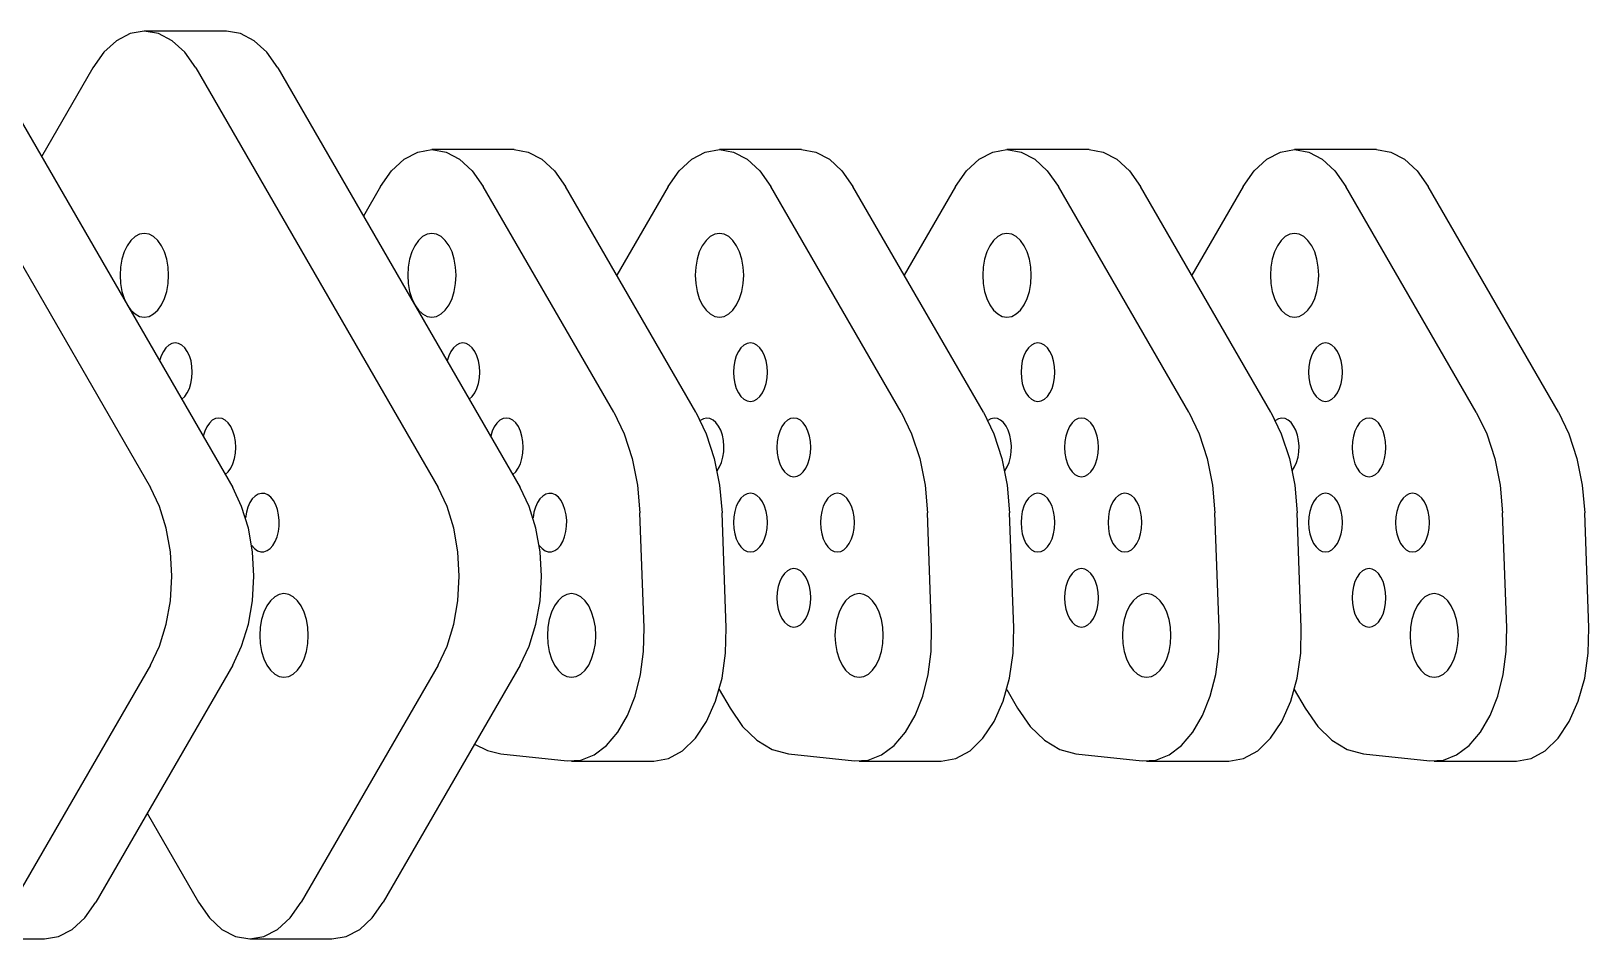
# Model space of a CAD drawing. Extents: x 245.4 to 299.6, y 103.7 to 114.5.
# Drawn here: x 281.05 to 299.62, y 103.67 to 114.5 of the extents above; entities that cross this region are included whole.
import ezdxf

# ---------------------------------------------------------------- set-up
doc = ezdxf.new("R2010")
doc.units = 0
doc.header["$LTSCALE"] = 12.7
doc.layers.add('VISIBLE', color=7, linetype='CONTINUOUS')

msp = doc.modelspace()

# ---------------------------------------------------------------- linework, layer by layer
at = {"layer": 'VISIBLE'}
for p, q in [((283.375, 114.502), (282.395, 114.502)), ((279.579, 114.063), (282.469, 109.056)), ((280.558, 114.063), (283.449, 109.056)), ((281.783, 114.063), (281.171, 113.002)), ((283.008, 114.063), (285.898, 109.056)), ((283.988, 114.063), (286.878, 109.056)), ((286.805, 113.088), (285.825, 113.088)), ((290.234, 113.088), (289.254, 113.088)), ((293.663, 113.088), (292.683, 113.088)), ((297.092, 113.088), (296.113, 113.088)), ((285.212, 112.648), (285.008, 112.295)), ((287.993, 109.954), (286.437, 112.648)), ((288.972, 109.954), (287.417, 112.648)), ((288.642, 112.648), (288.029, 111.588)), ((291.422, 109.954), (289.866, 112.648)), ((292.402, 109.954), (290.846, 112.648)), ((292.071, 112.648), (291.459, 111.588)), ((294.851, 109.954), (293.296, 112.648)), ((295.831, 109.954), (294.276, 112.648)), ((295.5, 112.648), (294.888, 111.588)), ((298.28, 109.954), (296.725, 112.648)), ((299.26, 109.954), (297.705, 112.648)), ((288.355, 107.381), (288.306, 108.751)), ((289.335, 107.381), (289.286, 108.751)), ((291.784, 107.381), (291.735, 108.751)), ((292.764, 107.381), (292.715, 108.751)), ((295.213, 107.381), (295.164, 108.751)), ((296.193, 107.381), (296.144, 108.751)), ((298.643, 107.381), (298.594, 108.751)), ((299.622, 107.381), (299.574, 108.751)), ((282.469, 106.935), (280.836, 104.107)), ((283.449, 106.935), (281.816, 104.107)), ((285.898, 106.935), (284.265, 104.107)), ((286.878, 106.935), (285.245, 104.107)), ((289.252, 106.642), (289.381, 106.419)), ((292.681, 106.642), (292.81, 106.419)), ((296.11, 106.642), (296.239, 106.419)), ((286.646, 105.876), (287.437, 105.791)), ((287.49, 105.789), (288.47, 105.789)), ((290.076, 105.876), (290.866, 105.791)), ((290.92, 105.789), (291.9, 105.789)), ((293.505, 105.876), (294.296, 105.791)), ((294.349, 105.789), (295.329, 105.789)), ((296.934, 105.876), (297.725, 105.791)), ((297.778, 105.789), (298.758, 105.789)), ((282.428, 105.167), (283.041, 104.107)), ((280.224, 103.667), (281.203, 103.667)), ((283.653, 103.667), (284.633, 103.667))]:
    msp.add_line(p, q, dxfattribs=at)
for points in [[(283.008, 114.063), (282.877, 114.249), (282.727, 114.388), (282.564, 114.473), (282.395, 114.502), (282.227, 114.473), (282.064, 114.388), (281.914, 114.249), (281.783, 114.063)], [(283.988, 114.063), (283.856, 114.249), (283.707, 114.388), (283.544, 114.473), (283.375, 114.502)], [(285.212, 112.648), (285.344, 112.835), (285.493, 112.974), (285.656, 113.059), (285.825, 113.088), (285.994, 113.059), (286.156, 112.974), (286.306, 112.835), (286.437, 112.648)], [(286.805, 113.088), (286.974, 113.059), (287.136, 112.974), (287.286, 112.835), (287.417, 112.648)], [(288.642, 112.648), (288.773, 112.835), (288.923, 112.974), (289.085, 113.059), (289.254, 113.088), (289.423, 113.059), (289.585, 112.974), (289.735, 112.835), (289.866, 112.648)], [(290.234, 113.088), (290.403, 113.059), (290.565, 112.974), (290.715, 112.835), (290.846, 112.648)], [(292.071, 112.648), (292.202, 112.835), (292.352, 112.974), (292.514, 113.059), (292.683, 113.088), (292.852, 113.059), (293.015, 112.974), (293.164, 112.835), (293.296, 112.648)], [(293.663, 113.088), (293.832, 113.059), (293.995, 112.974), (294.144, 112.835), (294.276, 112.648)], [(295.5, 112.648), (295.631, 112.835), (295.781, 112.974), (295.944, 113.059), (296.113, 113.088), (296.282, 113.059), (296.444, 112.974), (296.594, 112.835), (296.725, 112.648)], [(297.092, 113.088), (297.261, 113.059), (297.424, 112.974), (297.574, 112.835), (297.705, 112.648)], [(282.842, 110.108), (282.877, 110.14), (282.907, 110.184), (282.933, 110.237), (282.951, 110.297), (282.963, 110.363), (282.967, 110.431), (282.963, 110.5), (282.952, 110.565), (282.933, 110.626), (282.908, 110.679), (282.877, 110.723), (282.842, 110.755), (282.804, 110.775), (282.765, 110.782), (282.725, 110.775), (282.687, 110.755), (282.652, 110.722), (282.622, 110.678), (282.597, 110.625), (282.578, 110.565)], [(286.271, 110.108), (286.306, 110.14), (286.337, 110.184), (286.362, 110.237), (286.381, 110.297), (286.392, 110.363), (286.396, 110.431), (286.392, 110.5), (286.381, 110.565), (286.362, 110.626), (286.337, 110.679), (286.306, 110.723), (286.271, 110.755), (286.233, 110.775), (286.194, 110.782), (286.154, 110.775), (286.117, 110.755), (286.082, 110.722), (286.051, 110.678), (286.026, 110.625), (286.007, 110.565)], [(283.36, 109.21), (283.395, 109.242), (283.426, 109.286), (283.451, 109.339), (283.47, 109.399), (283.482, 109.465), (283.485, 109.533), (283.482, 109.602), (283.47, 109.667), (283.451, 109.728), (283.426, 109.781), (283.396, 109.825), (283.361, 109.857), (283.323, 109.877), (283.283, 109.884), (283.244, 109.877), (283.206, 109.857), (283.171, 109.824), (283.14, 109.78), (283.115, 109.727), (283.096, 109.667)], [(286.789, 109.21), (286.824, 109.242), (286.855, 109.286), (286.88, 109.339), (286.899, 109.399), (286.911, 109.465), (286.915, 109.533), (286.911, 109.602), (286.899, 109.667), (286.881, 109.728), (286.856, 109.781), (286.825, 109.825), (286.79, 109.857), (286.752, 109.877), (286.712, 109.884), (286.673, 109.877), (286.635, 109.857), (286.6, 109.824), (286.569, 109.78), (286.544, 109.727), (286.526, 109.667)], [(287.993, 109.954), (288.117, 109.696), (288.213, 109.402), (288.276, 109.084), (288.306, 108.751)], [(288.972, 109.954), (289.097, 109.696), (289.193, 109.402), (289.256, 109.084), (289.286, 108.751)], [(289.227, 109.254), (289.255, 109.3), (289.279, 109.354), (289.295, 109.415), (289.305, 109.481), (289.307, 109.548), (289.302, 109.615), (289.289, 109.679), (289.269, 109.738), (289.244, 109.788), (289.213, 109.83), (289.178, 109.86), (289.14, 109.878), (289.101, 109.884), (289.063, 109.876), (289.026, 109.855)], [(291.422, 109.954), (291.546, 109.696), (291.642, 109.402), (291.706, 109.084), (291.735, 108.751)], [(292.402, 109.954), (292.526, 109.696), (292.622, 109.402), (292.685, 109.084), (292.715, 108.751)], [(292.656, 109.254), (292.685, 109.3), (292.708, 109.354), (292.725, 109.415), (292.734, 109.481), (292.736, 109.548), (292.731, 109.615), (292.718, 109.679), (292.699, 109.738), (292.673, 109.788), (292.642, 109.83), (292.607, 109.86), (292.57, 109.878), (292.531, 109.884), (292.492, 109.876), (292.455, 109.855)], [(294.851, 109.954), (294.976, 109.696), (295.071, 109.402), (295.135, 109.084), (295.164, 108.751)], [(295.831, 109.954), (295.955, 109.696), (296.051, 109.402), (296.115, 109.084), (296.144, 108.751)], [(296.085, 109.254), (296.114, 109.3), (296.137, 109.354), (296.154, 109.415), (296.163, 109.481), (296.166, 109.548), (296.16, 109.615), (296.147, 109.679), (296.128, 109.738), (296.102, 109.788), (296.071, 109.83), (296.036, 109.86), (295.999, 109.878), (295.96, 109.884), (295.921, 109.876), (295.884, 109.855)], [(298.28, 109.954), (298.405, 109.696), (298.501, 109.402), (298.564, 109.084), (298.594, 108.751)], [(299.26, 109.954), (299.385, 109.696), (299.48, 109.402), (299.544, 109.084), (299.574, 108.751)], [(282.469, 106.935), (282.577, 107.162), (282.657, 107.422), (282.706, 107.703), (282.723, 107.996), (282.706, 108.288), (282.657, 108.57), (282.577, 108.829), (282.469, 109.056)], [(283.449, 106.935), (283.556, 107.162), (283.636, 107.422), (283.686, 107.703), (283.702, 107.996), (283.686, 108.288), (283.636, 108.57), (283.556, 108.829), (283.449, 109.056)], [(285.898, 106.935), (286.006, 107.162), (286.086, 107.422), (286.135, 107.703), (286.152, 107.996), (286.135, 108.288), (286.086, 108.57), (286.006, 108.829), (285.898, 109.056)], [(286.878, 106.935), (286.986, 107.162), (287.066, 107.422), (287.115, 107.703), (287.132, 107.996), (287.115, 108.288), (287.066, 108.57), (286.986, 108.829), (286.878, 109.056)], [(283.676, 108.361), (283.709, 108.325), (283.745, 108.3), (283.783, 108.287), (283.822, 108.287), (283.861, 108.301), (283.897, 108.326), (283.929, 108.364), (283.957, 108.411), (283.979, 108.467), (283.994, 108.529), (284.003, 108.595), (284.003, 108.662), (283.997, 108.729), (283.983, 108.792), (283.962, 108.849), (283.936, 108.898), (283.904, 108.938), (283.869, 108.966), (283.831, 108.982), (283.792, 108.985), (283.753, 108.975), (283.717, 108.953), (283.683, 108.919), (283.654, 108.874), (283.63, 108.82), (283.613, 108.76), (283.603, 108.694)], [(287.106, 108.361), (287.138, 108.325), (287.174, 108.3), (287.213, 108.287), (287.252, 108.287), (287.29, 108.301), (287.326, 108.326), (287.358, 108.364), (287.386, 108.411), (287.408, 108.467), (287.424, 108.529), (287.432, 108.595), (287.433, 108.662), (287.426, 108.729), (287.412, 108.792), (287.391, 108.849), (287.365, 108.898), (287.333, 108.938), (287.298, 108.966), (287.26, 108.982), (287.221, 108.985), (287.183, 108.975), (287.146, 108.953), (287.112, 108.919), (287.083, 108.874), (287.059, 108.82), (287.042, 108.76), (287.032, 108.694)], [(287.437, 105.791), (287.6, 105.801), (287.759, 105.862), (287.908, 105.974), (288.043, 106.133), (288.158, 106.332), (288.249, 106.565), (288.314, 106.824), (288.35, 107.099), (288.355, 107.381)], [(288.47, 105.789), (288.646, 105.82), (288.814, 105.912), (288.968, 106.061), (289.101, 106.261), (289.208, 106.504), (289.285, 106.779), (289.327, 107.076), (289.335, 107.381)], [(290.866, 105.791), (291.029, 105.801), (291.188, 105.862), (291.337, 105.974), (291.472, 106.133), (291.587, 106.332), (291.678, 106.565), (291.743, 106.824), (291.779, 107.099), (291.784, 107.381)], [(291.9, 105.789), (292.075, 105.82), (292.243, 105.912), (292.397, 106.061), (292.53, 106.261), (292.638, 106.504), (292.714, 106.779), (292.757, 107.076), (292.764, 107.381)], [(294.296, 105.791), (294.458, 105.801), (294.617, 105.862), (294.766, 105.974), (294.901, 106.133), (295.016, 106.332), (295.108, 106.565), (295.172, 106.824), (295.208, 107.099), (295.213, 107.381)], [(295.329, 105.789), (295.504, 105.82), (295.673, 105.912), (295.826, 106.061), (295.96, 106.261), (296.067, 106.504), (296.143, 106.779), (296.186, 107.076), (296.193, 107.381)], [(297.725, 105.791), (297.888, 105.801), (298.046, 105.862), (298.196, 105.974), (298.33, 106.133), (298.445, 106.332), (298.537, 106.565), (298.602, 106.824), (298.637, 107.099), (298.643, 107.381)], [(298.758, 105.789), (298.934, 105.82), (299.102, 105.912), (299.256, 106.061), (299.389, 106.261), (299.496, 106.504), (299.573, 106.779), (299.615, 107.076), (299.622, 107.381)], [(289.381, 106.419), (289.53, 106.203), (289.699, 106.037), (289.883, 105.927), (290.076, 105.876)], [(292.81, 106.419), (292.959, 106.203), (293.129, 106.037), (293.313, 105.927), (293.505, 105.876)], [(296.239, 106.419), (296.389, 106.203), (296.558, 106.037), (296.742, 105.927), (296.934, 105.876)], [(286.334, 105.992), (286.487, 105.914), (286.646, 105.876)], [(281.203, 103.667), (281.372, 103.696), (281.535, 103.781), (281.685, 103.92), (281.816, 104.107)], [(283.041, 104.107), (283.172, 103.92), (283.321, 103.781), (283.484, 103.696), (283.653, 103.667), (283.822, 103.696), (283.984, 103.781), (284.134, 103.92), (284.265, 104.107)], [(284.633, 103.667), (284.802, 103.696), (284.964, 103.781), (285.114, 103.92), (285.245, 104.107)]]:
    msp.add_lwpolyline(points, dxfattribs=at)
for points in [[(282.395, 111.088), (282.452, 111.097), (282.506, 111.126), (282.556, 111.172), (282.6, 111.234), (282.636, 111.31), (282.662, 111.396), (282.679, 111.49), (282.684, 111.588), (282.679, 111.685), (282.662, 111.779), (282.636, 111.866), (282.6, 111.941), (282.556, 112.004), (282.506, 112.05), (282.452, 112.078), (282.395, 112.088), (282.339, 112.078), (282.285, 112.05), (282.235, 112.004), (282.191, 111.941), (282.155, 111.866), (282.129, 111.779), (282.112, 111.685), (282.107, 111.588), (282.112, 111.49), (282.129, 111.396), (282.155, 111.31), (282.191, 111.234), (282.235, 111.172), (282.285, 111.126), (282.339, 111.097)], [(285.825, 111.088), (285.881, 111.097), (285.935, 111.126), (285.985, 111.172), (286.029, 111.234), (286.065, 111.31), (286.091, 111.396), (286.108, 111.49), (286.113, 111.588), (286.108, 111.685), (286.091, 111.779), (286.065, 111.866), (286.029, 111.941), (285.985, 112.004), (285.935, 112.05), (285.881, 112.078), (285.825, 112.088), (285.768, 112.078), (285.714, 112.05), (285.664, 112.004), (285.621, 111.941), (285.585, 111.866), (285.558, 111.779), (285.542, 111.685), (285.536, 111.588), (285.542, 111.49), (285.558, 111.396), (285.585, 111.31), (285.621, 111.234), (285.664, 111.172), (285.714, 111.126), (285.768, 111.097)], [(289.254, 111.088), (289.31, 111.097), (289.365, 111.126), (289.414, 111.172), (289.458, 111.234), (289.494, 111.31), (289.521, 111.396), (289.537, 111.49), (289.543, 111.588), (289.537, 111.685), (289.521, 111.779), (289.494, 111.866), (289.458, 111.941), (289.414, 112.004), (289.365, 112.05), (289.31, 112.078), (289.254, 112.088), (289.198, 112.078), (289.144, 112.05), (289.094, 112.004), (289.05, 111.941), (289.014, 111.866), (288.987, 111.779), (288.971, 111.685), (288.965, 111.588), (288.971, 111.49), (288.987, 111.396), (289.014, 111.31), (289.05, 111.234), (289.094, 111.172), (289.144, 111.126), (289.198, 111.097)], [(292.683, 111.088), (292.74, 111.097), (292.794, 111.126), (292.844, 111.172), (292.887, 111.234), (292.923, 111.31), (292.95, 111.396), (292.966, 111.49), (292.972, 111.588), (292.966, 111.685), (292.95, 111.779), (292.923, 111.866), (292.887, 111.941), (292.844, 112.004), (292.794, 112.05), (292.74, 112.078), (292.683, 112.088), (292.627, 112.078), (292.573, 112.05), (292.523, 112.004), (292.479, 111.941), (292.443, 111.866), (292.417, 111.779), (292.4, 111.685), (292.395, 111.588), (292.4, 111.49), (292.417, 111.396), (292.443, 111.31), (292.479, 111.234), (292.523, 111.172), (292.573, 111.126), (292.627, 111.097)], [(296.113, 111.088), (296.169, 111.097), (296.223, 111.126), (296.273, 111.172), (296.317, 111.234), (296.353, 111.31), (296.379, 111.396), (296.396, 111.49), (296.401, 111.588), (296.396, 111.685), (296.379, 111.779), (296.353, 111.866), (296.317, 111.941), (296.273, 112.004), (296.223, 112.05), (296.169, 112.078), (296.113, 112.088), (296.056, 112.078), (296.002, 112.05), (295.952, 112.004), (295.908, 111.941), (295.873, 111.866), (295.846, 111.779), (295.829, 111.685), (295.824, 111.588), (295.829, 111.49), (295.846, 111.396), (295.873, 111.31), (295.908, 111.234), (295.952, 111.172), (296.002, 111.126), (296.056, 111.097)], [(289.624, 110.082), (289.663, 110.088), (289.701, 110.108), (289.736, 110.141), (289.766, 110.184), (289.792, 110.237), (289.81, 110.298), (289.822, 110.363), (289.826, 110.432), (289.822, 110.5), (289.81, 110.566), (289.792, 110.626), (289.766, 110.679), (289.736, 110.723), (289.701, 110.755), (289.663, 110.775), (289.624, 110.782), (289.584, 110.775), (289.546, 110.755), (289.511, 110.723), (289.481, 110.679), (289.455, 110.626), (289.437, 110.566), (289.425, 110.5), (289.421, 110.432), (289.425, 110.363), (289.437, 110.298), (289.455, 110.237), (289.481, 110.184), (289.511, 110.141), (289.546, 110.108), (289.584, 110.088)], [(293.053, 110.082), (293.092, 110.088), (293.13, 110.108), (293.165, 110.141), (293.196, 110.184), (293.221, 110.237), (293.239, 110.298), (293.251, 110.363), (293.255, 110.432), (293.251, 110.5), (293.239, 110.566), (293.221, 110.626), (293.196, 110.679), (293.165, 110.723), (293.13, 110.755), (293.092, 110.775), (293.053, 110.782), (293.013, 110.775), (292.975, 110.755), (292.941, 110.723), (292.91, 110.679), (292.885, 110.626), (292.866, 110.566), (292.855, 110.5), (292.851, 110.432), (292.855, 110.363), (292.866, 110.298), (292.885, 110.237), (292.91, 110.184), (292.941, 110.141), (292.975, 110.108), (293.013, 110.088)], [(296.482, 110.082), (296.522, 110.088), (296.559, 110.108), (296.594, 110.141), (296.625, 110.184), (296.65, 110.237), (296.669, 110.298), (296.68, 110.363), (296.684, 110.432), (296.68, 110.5), (296.669, 110.566), (296.65, 110.626), (296.625, 110.679), (296.594, 110.723), (296.559, 110.755), (296.522, 110.775), (296.482, 110.782), (296.443, 110.775), (296.405, 110.755), (296.37, 110.723), (296.339, 110.679), (296.314, 110.626), (296.295, 110.566), (296.284, 110.5), (296.28, 110.432), (296.284, 110.363), (296.295, 110.298), (296.314, 110.237), (296.339, 110.184), (296.37, 110.141), (296.405, 110.108), (296.443, 110.088)], [(290.142, 109.184), (290.181, 109.19), (290.219, 109.21), (290.254, 109.243), (290.285, 109.286), (290.31, 109.339), (290.329, 109.4), (290.34, 109.465), (290.344, 109.534), (290.34, 109.602), (290.329, 109.668), (290.31, 109.728), (290.285, 109.781), (290.254, 109.825), (290.219, 109.857), (290.181, 109.877), (290.142, 109.884), (290.103, 109.877), (290.065, 109.857), (290.03, 109.825), (289.999, 109.781), (289.974, 109.728), (289.955, 109.668), (289.944, 109.602), (289.94, 109.534), (289.944, 109.465), (289.955, 109.4), (289.974, 109.339), (289.999, 109.286), (290.03, 109.243), (290.065, 109.21), (290.103, 109.19)], [(293.571, 109.184), (293.611, 109.19), (293.649, 109.21), (293.684, 109.243), (293.714, 109.286), (293.739, 109.339), (293.758, 109.4), (293.769, 109.465), (293.773, 109.534), (293.769, 109.602), (293.758, 109.668), (293.739, 109.728), (293.714, 109.781), (293.684, 109.825), (293.649, 109.857), (293.611, 109.877), (293.571, 109.884), (293.532, 109.877), (293.494, 109.857), (293.459, 109.825), (293.428, 109.781), (293.403, 109.728), (293.385, 109.668), (293.373, 109.602), (293.369, 109.534), (293.373, 109.465), (293.385, 109.4), (293.403, 109.339), (293.428, 109.286), (293.459, 109.243), (293.494, 109.21), (293.532, 109.19)], [(297.001, 109.184), (297.04, 109.19), (297.078, 109.21), (297.113, 109.243), (297.143, 109.286), (297.169, 109.339), (297.187, 109.4), (297.199, 109.465), (297.203, 109.534), (297.199, 109.602), (297.187, 109.668), (297.169, 109.728), (297.143, 109.781), (297.113, 109.825), (297.078, 109.857), (297.04, 109.877), (297.001, 109.884), (296.961, 109.877), (296.923, 109.857), (296.888, 109.825), (296.858, 109.781), (296.833, 109.728), (296.814, 109.668), (296.802, 109.602), (296.798, 109.534), (296.802, 109.465), (296.814, 109.4), (296.833, 109.339), (296.858, 109.286), (296.888, 109.243), (296.923, 109.21), (296.961, 109.19)], [(289.624, 108.286), (289.663, 108.292), (289.701, 108.312), (289.736, 108.345), (289.766, 108.388), (289.792, 108.441), (289.81, 108.502), (289.822, 108.567), (289.826, 108.636), (289.822, 108.704), (289.81, 108.77), (289.792, 108.83), (289.766, 108.883), (289.736, 108.927), (289.701, 108.959), (289.663, 108.979), (289.624, 108.986), (289.584, 108.979), (289.546, 108.959), (289.511, 108.927), (289.481, 108.883), (289.455, 108.83), (289.437, 108.77), (289.425, 108.704), (289.421, 108.636), (289.425, 108.567), (289.437, 108.502), (289.455, 108.441), (289.481, 108.388), (289.511, 108.345), (289.546, 108.312), (289.584, 108.292)], [(290.66, 108.286), (290.7, 108.292), (290.738, 108.312), (290.773, 108.345), (290.803, 108.388), (290.828, 108.441), (290.847, 108.502), (290.859, 108.567), (290.863, 108.636), (290.859, 108.704), (290.847, 108.77), (290.828, 108.83), (290.803, 108.883), (290.773, 108.927), (290.738, 108.959), (290.7, 108.979), (290.66, 108.986), (290.621, 108.979), (290.583, 108.959), (290.548, 108.927), (290.518, 108.883), (290.492, 108.83), (290.474, 108.77), (290.462, 108.704), (290.458, 108.636), (290.462, 108.567), (290.474, 108.502), (290.492, 108.441), (290.518, 108.388), (290.548, 108.345), (290.583, 108.312), (290.621, 108.292)], [(293.053, 108.286), (293.092, 108.292), (293.13, 108.312), (293.165, 108.345), (293.196, 108.388), (293.221, 108.441), (293.239, 108.502), (293.251, 108.567), (293.255, 108.636), (293.251, 108.704), (293.239, 108.77), (293.221, 108.83), (293.196, 108.883), (293.165, 108.927), (293.13, 108.959), (293.092, 108.979), (293.053, 108.986), (293.013, 108.979), (292.975, 108.959), (292.941, 108.927), (292.91, 108.883), (292.885, 108.83), (292.866, 108.77), (292.855, 108.704), (292.851, 108.636), (292.855, 108.567), (292.866, 108.502), (292.885, 108.441), (292.91, 108.388), (292.941, 108.345), (292.975, 108.312), (293.013, 108.292)], [(294.09, 108.286), (294.129, 108.292), (294.167, 108.312), (294.202, 108.345), (294.233, 108.388), (294.258, 108.441), (294.276, 108.502), (294.288, 108.567), (294.292, 108.636), (294.288, 108.704), (294.276, 108.77), (294.258, 108.83), (294.233, 108.883), (294.202, 108.927), (294.167, 108.959), (294.129, 108.979), (294.09, 108.986), (294.05, 108.979), (294.012, 108.959), (293.977, 108.927), (293.947, 108.883), (293.922, 108.83), (293.903, 108.77), (293.892, 108.704), (293.888, 108.636), (293.892, 108.567), (293.903, 108.502), (293.922, 108.441), (293.947, 108.388), (293.977, 108.345), (294.012, 108.312), (294.05, 108.292)], [(296.482, 108.286), (296.522, 108.292), (296.559, 108.312), (296.594, 108.345), (296.625, 108.388), (296.65, 108.441), (296.669, 108.502), (296.68, 108.567), (296.684, 108.636), (296.68, 108.704), (296.669, 108.77), (296.65, 108.83), (296.625, 108.883), (296.594, 108.927), (296.559, 108.959), (296.522, 108.979), (296.482, 108.986), (296.443, 108.979), (296.405, 108.959), (296.37, 108.927), (296.339, 108.883), (296.314, 108.83), (296.295, 108.77), (296.284, 108.704), (296.28, 108.636), (296.284, 108.567), (296.295, 108.502), (296.314, 108.441), (296.339, 108.388), (296.37, 108.345), (296.405, 108.312), (296.443, 108.292)], [(297.519, 108.286), (297.558, 108.292), (297.596, 108.312), (297.631, 108.345), (297.662, 108.388), (297.687, 108.441), (297.706, 108.502), (297.717, 108.567), (297.721, 108.636), (297.717, 108.704), (297.706, 108.77), (297.687, 108.83), (297.662, 108.883), (297.631, 108.927), (297.596, 108.959), (297.558, 108.979), (297.519, 108.986), (297.48, 108.979), (297.442, 108.959), (297.407, 108.927), (297.376, 108.883), (297.351, 108.83), (297.332, 108.77), (297.321, 108.704), (297.317, 108.636), (297.321, 108.567), (297.332, 108.502), (297.351, 108.441), (297.376, 108.388), (297.407, 108.345), (297.442, 108.312), (297.48, 108.292)], [(290.142, 107.388), (290.181, 107.394), (290.219, 107.414), (290.254, 107.447), (290.285, 107.49), (290.31, 107.543), (290.329, 107.604), (290.34, 107.669), (290.344, 107.738), (290.34, 107.806), (290.329, 107.872), (290.31, 107.932), (290.285, 107.985), (290.254, 108.029), (290.219, 108.061), (290.181, 108.081), (290.142, 108.088), (290.103, 108.081), (290.065, 108.061), (290.03, 108.029), (289.999, 107.985), (289.974, 107.932), (289.955, 107.872), (289.944, 107.806), (289.94, 107.738), (289.944, 107.669), (289.955, 107.604), (289.974, 107.543), (289.999, 107.49), (290.03, 107.447), (290.065, 107.414), (290.103, 107.394)], [(293.571, 107.388), (293.611, 107.394), (293.649, 107.414), (293.684, 107.447), (293.714, 107.49), (293.739, 107.543), (293.758, 107.604), (293.769, 107.669), (293.773, 107.738), (293.769, 107.806), (293.758, 107.872), (293.739, 107.932), (293.714, 107.985), (293.684, 108.029), (293.649, 108.061), (293.611, 108.081), (293.571, 108.088), (293.532, 108.081), (293.494, 108.061), (293.459, 108.029), (293.428, 107.985), (293.403, 107.932), (293.385, 107.872), (293.373, 107.806), (293.369, 107.738), (293.373, 107.669), (293.385, 107.604), (293.403, 107.543), (293.428, 107.49), (293.459, 107.447), (293.494, 107.414), (293.532, 107.394)], [(297.001, 107.388), (297.04, 107.394), (297.078, 107.414), (297.113, 107.447), (297.143, 107.49), (297.169, 107.543), (297.187, 107.604), (297.199, 107.669), (297.203, 107.738), (297.199, 107.806), (297.187, 107.872), (297.169, 107.932), (297.143, 107.985), (297.113, 108.029), (297.078, 108.061), (297.04, 108.081), (297.001, 108.088), (296.961, 108.081), (296.923, 108.061), (296.888, 108.029), (296.858, 107.985), (296.833, 107.932), (296.814, 107.872), (296.802, 107.806), (296.798, 107.738), (296.802, 107.669), (296.814, 107.604), (296.833, 107.543), (296.858, 107.49), (296.888, 107.447), (296.923, 107.414), (296.961, 107.394)], [(284.061, 106.789), (284.117, 106.798), (284.172, 106.827), (284.222, 106.873), (284.265, 106.935), (284.301, 107.011), (284.328, 107.097), (284.344, 107.191), (284.35, 107.289), (284.344, 107.386), (284.328, 107.48), (284.301, 107.566), (284.265, 107.642), (284.222, 107.704), (284.172, 107.751), (284.117, 107.779), (284.061, 107.789), (284.005, 107.779), (283.951, 107.751), (283.901, 107.704), (283.857, 107.642), (283.821, 107.566), (283.794, 107.48), (283.778, 107.386), (283.772, 107.289), (283.778, 107.191), (283.794, 107.097), (283.821, 107.011), (283.857, 106.935), (283.901, 106.873), (283.951, 106.827), (284.005, 106.798)], [(287.49, 106.789), (287.547, 106.798), (287.601, 106.827), (287.651, 106.873), (287.695, 106.935), (287.73, 107.011), (287.757, 107.097), (287.774, 107.191), (287.779, 107.289), (287.774, 107.386), (287.757, 107.48), (287.73, 107.566), (287.695, 107.642), (287.651, 107.704), (287.601, 107.751), (287.547, 107.779), (287.49, 107.789), (287.434, 107.779), (287.38, 107.751), (287.33, 107.704), (287.286, 107.642), (287.25, 107.566), (287.224, 107.48), (287.207, 107.386), (287.202, 107.289), (287.207, 107.191), (287.224, 107.097), (287.25, 107.011), (287.286, 106.935), (287.33, 106.873), (287.38, 106.827), (287.434, 106.798)], [(290.92, 106.789), (290.976, 106.798), (291.03, 106.827), (291.08, 106.873), (291.124, 106.935), (291.16, 107.011), (291.186, 107.097), (291.203, 107.191), (291.208, 107.289), (291.203, 107.386), (291.186, 107.48), (291.16, 107.566), (291.124, 107.642), (291.08, 107.704), (291.03, 107.751), (290.976, 107.779), (290.92, 107.789), (290.863, 107.779), (290.809, 107.751), (290.759, 107.704), (290.716, 107.642), (290.68, 107.566), (290.653, 107.48), (290.637, 107.386), (290.631, 107.289), (290.637, 107.191), (290.653, 107.097), (290.68, 107.011), (290.716, 106.935), (290.759, 106.873), (290.809, 106.827), (290.863, 106.798)], [(294.349, 106.789), (294.405, 106.798), (294.459, 106.827), (294.509, 106.873), (294.553, 106.935), (294.589, 107.011), (294.616, 107.097), (294.632, 107.191), (294.638, 107.289), (294.632, 107.386), (294.616, 107.48), (294.589, 107.566), (294.553, 107.642), (294.509, 107.704), (294.459, 107.751), (294.405, 107.779), (294.349, 107.789), (294.293, 107.779), (294.239, 107.751), (294.189, 107.704), (294.145, 107.642), (294.109, 107.566), (294.082, 107.48), (294.066, 107.386), (294.06, 107.289), (294.066, 107.191), (294.082, 107.097), (294.109, 107.011), (294.145, 106.935), (294.189, 106.873), (294.239, 106.827), (294.293, 106.798)], [(297.778, 106.789), (297.835, 106.798), (297.889, 106.827), (297.939, 106.873), (297.982, 106.935), (298.018, 107.011), (298.045, 107.097), (298.061, 107.191), (298.067, 107.289), (298.061, 107.386), (298.045, 107.48), (298.018, 107.566), (297.982, 107.642), (297.939, 107.704), (297.889, 107.751), (297.835, 107.779), (297.778, 107.789), (297.722, 107.779), (297.668, 107.751), (297.618, 107.704), (297.574, 107.642), (297.538, 107.566), (297.512, 107.48), (297.495, 107.386), (297.49, 107.289), (297.495, 107.191), (297.512, 107.097), (297.538, 107.011), (297.574, 106.935), (297.618, 106.873), (297.668, 106.827), (297.722, 106.798)]]:
    msp.add_lwpolyline(points, close=True, dxfattribs=at)

doc.saveas('drawing.dxf')
